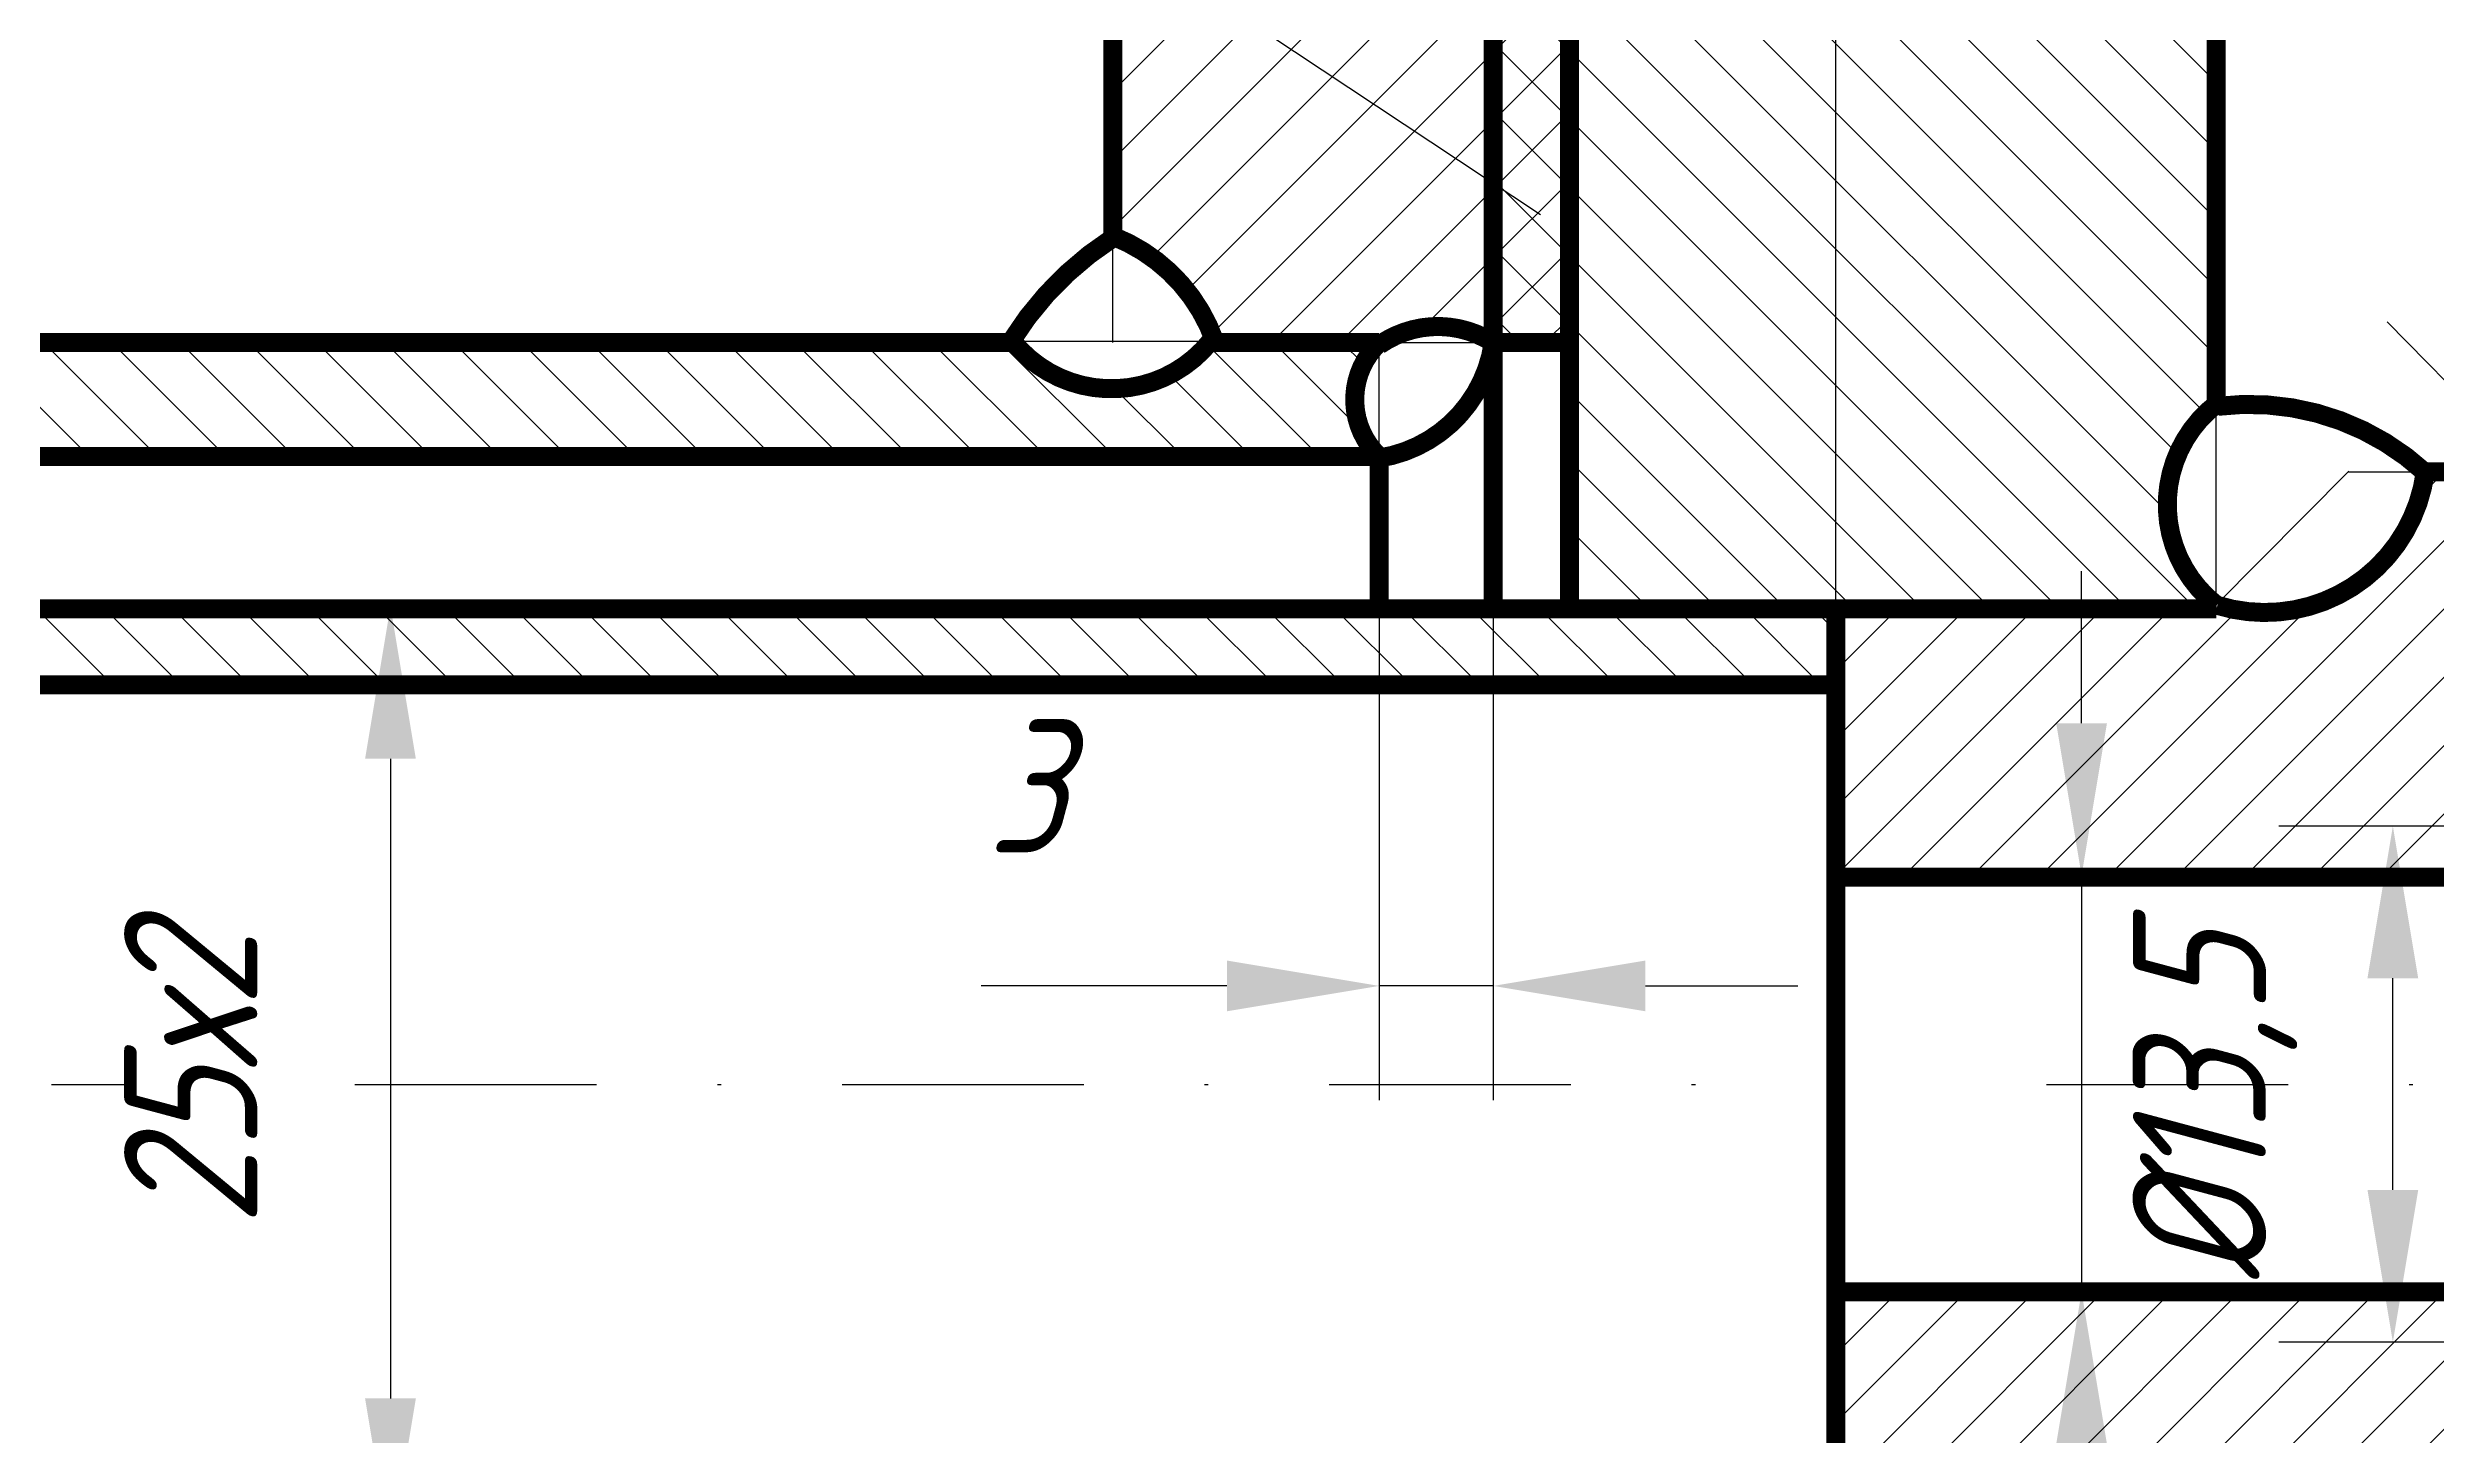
# Model space of a CAD drawing. Extents: x 626 to 1905, y 563 to 1774.
# Drawn here: x 824 to 886.8, y 1347 to 1383.4 of the extents above; entities that cross this region are included whole.
import ezdxf
from ezdxf.enums import TextEntityAlignment as Align

# ---------------------------------------------------------------- set-up
doc = ezdxf.new("R2010")
doc.units = 0
doc.header["$LTSCALE"] = 0.5
doc.header["$MEASUREMENT"] = 0
doc.linetypes.add('DASHDOT', pattern=[25.4, 12.7, -6.35, 0, -6.35])
doc.layers.get('0').update_dxf_attribs({"linetype": 'CONTINUOUS'})
doc.layers.get('DEFPOINTS').update_dxf_attribs({"linetype": 'CONTINUOUS'})
doc.styles.add('ROMANC', font='romanc', dxfattribs={"width": 0.8, "oblique": 15, "height": 3.5})
doc.dimstyles.get("Standard").update_dxf_attribs({"dimtxt": 0.18, "dimasz": 0.18, "dimexe": 0.18, "dimexo": 0.0625, "dimgap": 0.09, "dimtad": 0, "dimtih": 1, "dimtoh": 1, "dimdec": 4, "dimzin": 0, "dimtxsty": 'STANDARD', "dimcen": 0.09, "dimazin": 3, "dimtfac": 1, "dimtdec": 4, "dimtofl": 0, "dimtmove": 0, "dimatfit": 3, "dimtolj": 1, "dimtzin": 0})

# ---------------------------------------------------------------- blocks, each defined once
blk = doc.blocks.new('*X13')
at = {"color": 0}
for p, q in [((1256.99, 1106.122), (1268.888, 1118.02)), ((1256.99, 1104.326), (1269.99, 1117.326)), ((1256.99, 1102.53), (1269.99, 1115.53)), ((1258.014, 1101.757), (1269.99, 1113.734)), ((1258.933, 1100.88), (1269.99, 1111.937)), ((1259.595, 1099.747), (1266.99, 1107.141)), ((1261.185, 1099.54), (1266.99, 1105.345)), ((1262.968, 1099.527), (1266.99, 1103.549)), ((1265.147, 1099.91), (1266.99, 1101.753)), ((1266.704, 1099.671), (1266.99, 1099.957))]:
    blk.add_line(p, q, dxfattribs=at)
blk = doc.blocks.new('*X14')
at = {"color": 0}
for p, q in [((1285.99, 1106.35), (1274.32, 1118.02)), ((1285.99, 1104.554), (1272.99, 1117.554)), ((1285.99, 1102.758), (1272.99, 1115.758)), ((1285.99, 1100.962), (1272.99, 1113.962)), ((1285.99, 1099.166), (1272.99, 1112.166)), ((1285.709, 1097.651), (1272.99, 1110.37)), ((1285.452, 1092.52), (1269.452, 1108.52)), ((1284.708, 1095.059), (1271.248, 1108.52)), ((1284.977, 1096.587), (1272.99, 1108.574)), ((1283.656, 1092.52), (1268.99, 1107.186)), ((1281.86, 1092.52), (1268.99, 1105.39)), ((1280.064, 1092.52), (1268.99, 1103.594)), ((1278.268, 1092.52), (1268.99, 1101.798)), ((1276.472, 1092.52), (1268.99, 1100.002)), ((1274.676, 1092.52), (1268.99, 1098.206)), ((1272.879, 1092.52), (1268.99, 1096.409)), ((1271.083, 1092.52), (1268.99, 1094.613)), ((1269.287, 1092.52), (1268.99, 1092.817))]:
    blk.add_line(p, q, dxfattribs=at)
blk = doc.blocks.new('*X15')
at = {"color": 0}
for p, q in [((1266.99, 1107.141), (1268.369, 1108.52)), ((1268.99, 1107.186), (1267.656, 1108.52)), ((1268.99, 1105.39), (1266.99, 1107.39)), ((1266.99, 1105.345), (1268.99, 1107.345)), ((1268.99, 1103.594), (1266.99, 1105.594)), ((1266.99, 1103.549), (1268.99, 1105.549)), ((1268.99, 1101.798), (1266.99, 1103.798)), ((1266.99, 1101.753), (1268.99, 1103.753)), ((1268.99, 1100.002), (1266.99, 1102.002)), ((1266.99, 1099.957), (1268.99, 1101.957)), ((1267.676, 1099.52), (1266.99, 1100.206)), ((1268.349, 1099.52), (1268.99, 1100.161))]:
    blk.add_line(p, q, dxfattribs=at)
blk = doc.blocks.new('*X22')
at = {"color": 0}
for p, q in [((1065.342, 912.11), (1062.342, 915.11)), ((1067.138, 912.11), (1064.138, 915.11)), ((1068.935, 912.11), (1065.935, 915.11)), ((1070.731, 912.11), (1067.731, 915.11)), ((1072.527, 912.11), (1069.527, 915.11)), ((1074.323, 912.11), (1071.323, 915.11)), ((1076.119, 912.11), (1073.119, 915.11)), ((1077.915, 912.11), (1074.915, 915.11)), ((1079.711, 912.11), (1076.711, 915.11)), ((1081.507, 912.11), (1078.507, 915.11)), ((1083.303, 912.11), (1080.303, 915.11)), ((1085.099, 912.11), (1082.099, 915.11)), ((1086.895, 912.11), (1083.895, 915.11)), ((1088.691, 912.11), (1085.691, 915.11)), ((1090.487, 912.11), (1087.487, 915.11)), ((1092.283, 912.11), (1089.283, 915.11)), ((1097.671, 912.11), (1094.733, 915.048)), ((1098.753, 912.825), (1096.467, 915.11)), ((1098.827, 914.547), (1098.263, 915.11)), ((1094.079, 912.11), (1092.296, 913.893)), ((1095.875, 912.11), (1093.728, 914.258))]:
    blk.add_line(p, q, dxfattribs=at)
blk = doc.blocks.new('*D133')
at = {"color": 0, "linetype": 'BYBLOCK'}
for p, q in [((859.01, 1368.68), (859.01, 1355.77)), ((862.01, 1368.68), (862.01, 1355.77)), ((851.01, 1358.77), (848.551, 1358.77)), ((855.01, 1358.77), (851.01, 1358.77)), ((862.01, 1358.77), (859.01, 1358.77)), ((866.01, 1358.77), (870.01, 1358.77))]:
    blk.add_line(p, q, dxfattribs=at)
for points in [[(855.01, 1359.437), (855.01, 1358.103), (859.01, 1358.77)], [(866.01, 1359.437), (866.01, 1358.103), (862.01, 1358.77)]]:
    blk.add_solid(points, dxfattribs=at)
at = {"layer": 'DEFPOINTS', "color": 0, "linetype": 'BYBLOCK'}
for p in [(859.01, 1368.68), (862.01, 1368.68), (859.01, 1358.77)]:
    blk.add_point(p, dxfattribs=at)
at = {"color": 0, "linetype": 'BYBLOCK', "style": 'ROMANC', "oblique": 15, "width": 0.8}
blk.add_text('3', height=3.5, dxfattribs=at).set_placement((849.731, 1362.27), align=Align.CENTER)
blk = doc.blocks.new('*D134')
at = {"color": 0, "linetype": 'BYBLOCK'}
for p, q in [((835.58, 1368.74), (830.03, 1368.74)), ((833.03, 1364.74), (833.03, 1347.93)), ((835.58, 1343.93), (830.03, 1343.93))]:
    blk.add_line(p, q, dxfattribs=at)
for points in [[(832.363, 1364.74), (833.697, 1364.74), (833.03, 1368.74)], [(832.363, 1347.93), (833.697, 1347.93), (833.03, 1343.93)]]:
    blk.add_solid(points, dxfattribs=at)
at = {"layer": 'DEFPOINTS', "color": 0, "linetype": 'BYBLOCK'}
for p in [(835.58, 1368.74), (833.03, 1343.93), (835.58, 1343.93)]:
    blk.add_point(p, dxfattribs=at)
at = {"color": 0, "linetype": 'BYBLOCK', "style": 'ROMANC', "oblique": 15, "width": 0.8}
blk.add_text('25х2', height=3.5, rotation=90, dxfattribs=at).set_placement((829.53, 1356.335), align=Align.CENTER)
blk = doc.blocks.new('*X31')
at = {"color": 0}
for p, q in [((1118.382, 901.06), (1129.032, 911.71)), ((1120.178, 901.06), (1130.828, 911.71)), ((1121.974, 901.06), (1132.624, 911.71)), ((1123.77, 901.06), (1134.42, 911.71)), ((1125.566, 901.06), (1136.216, 911.71)), ((1126.599, 911.073), (1127.236, 911.71)), ((1127.362, 901.06), (1138.012, 911.71)), ((1129.159, 901.06), (1139.809, 911.71)), ((1136.405, 906.51), (1141.605, 911.71)), ((1138.106, 906.415), (1143.401, 911.71)), ((1139.127, 905.64), (1145.197, 911.71)), ((1140.923, 905.64), (1146.993, 911.71)), ((1142.719, 905.64), (1148.789, 911.71)), ((1144.515, 905.64), (1150.585, 911.71)), ((1146.311, 905.64), (1151.24, 910.569)), ((1148.107, 905.64), (1151.24, 908.773)), ((1111.24, 901.102), (1118.248, 908.11)), ((1111.24, 902.898), (1116.452, 908.11)), ((1111.24, 904.694), (1114.656, 908.11)), ((1111.24, 906.49), (1112.86, 908.11)), ((1112.994, 901.06), (1120.044, 908.11)), ((1114.79, 901.06), (1121.803, 908.073)), ((1116.586, 901.06), (1123.708, 908.182)), ((1149.903, 905.64), (1151.24, 906.977)), ((1132.255, 902.36), (1135.06, 905.165)), ((1139.028, 905.542), (1139.127, 905.64)), ((1139.926, 904.644), (1140.923, 905.64)), ((1141.119, 904.04), (1142.719, 905.64)), ((1142.915, 904.04), (1144.515, 905.64)), ((1144.711, 904.04), (1146.311, 905.64)), ((1146.507, 904.04), (1148.107, 905.64)), ((1148.303, 904.04), (1149.903, 905.64)), ((1134.051, 902.36), (1135.06, 903.369)), ((1111.24, 883.141), (1118.259, 890.16)), ((1111.24, 884.938), (1116.462, 890.16)), ((1111.24, 886.734), (1114.666, 890.16)), ((1111.24, 888.53), (1112.87, 890.16)), ((1113.005, 883.11), (1120.055, 890.16)), ((1114.801, 883.11), (1121.851, 890.16)), ((1116.597, 883.11), (1123.647, 890.16)), ((1118.393, 883.11), (1125.443, 890.16)), ((1120.189, 883.11), (1127.239, 890.16)), ((1122.168, 883.293), (1129.035, 890.16)), ((1123.785, 883.114), (1130.553, 889.883)), ((1124.985, 882.519), (1131.327, 888.86)), ((1125.898, 881.635), (1133.123, 888.86)), ((1126.528, 880.469), (1134.919, 888.86)), ((1127.465, 879.61), (1135.06, 887.205)), ((1140.669, 885.63), (1142.269, 887.23)), ((1142.465, 885.63), (1144.065, 887.23)), ((1144.261, 885.63), (1145.861, 887.23)), ((1146.057, 885.63), (1147.657, 887.23)), ((1147.853, 885.63), (1149.453, 887.23)), ((1149.65, 885.63), (1150.445, 886.425)), ((1134.649, 879.61), (1140.669, 885.63)), ((1136.445, 879.61), (1142.465, 885.63)), ((1138.241, 879.61), (1144.261, 885.63)), ((1140.037, 879.61), (1146.057, 885.63)), ((1141.833, 879.61), (1147.853, 885.63)), ((1143.63, 879.61), (1149.65, 885.63)), ((1129.261, 879.61), (1135.107, 885.456)), ((1145.426, 879.61), (1151.24, 885.424)), ((1131.057, 879.61), (1136.207, 884.76)), ((1132.853, 879.61), (1138.089, 884.846)), ((1147.222, 879.61), (1151.24, 883.628)), ((1149.018, 879.61), (1151.24, 881.832)), ((1150.814, 879.61), (1151.24, 880.036))]:
    blk.add_line(p, q, dxfattribs=at)
blk = doc.blocks.new('*D140')
at = {"color": 0, "linetype": 'BYBLOCK'}
for p, q in [((891.2, 1362.97), (882.65, 1362.97)), ((885.65, 1353.41), (885.65, 1358.97)), ((891.14, 1349.41), (882.65, 1349.41))]:
    blk.add_line(p, q, dxfattribs=at)
for points in [[(884.983, 1358.97), (886.317, 1358.97), (885.65, 1362.97)], [(884.983, 1353.41), (886.317, 1353.41), (885.65, 1349.41)]]:
    blk.add_solid(points, dxfattribs=at)
at = {"layer": 'DEFPOINTS', "color": 0, "linetype": 'BYBLOCK'}
for p in [(885.65, 1362.97), (891.2, 1362.97), (891.14, 1349.41)]:
    blk.add_point(p, dxfattribs=at)
at = {"color": 0, "linetype": 'BYBLOCK', "style": 'ROMANC', "oblique": 15, "width": 0.8}
blk.add_text('%%c13,5', height=3.5, rotation=90, dxfattribs=at).set_placement((882.32, 1355.57), align=Align.CENTER)
blk = doc.blocks.new('*D141')
at = {"color": 0, "linetype": 'BYBLOCK'}
for p, q in [((877.47, 1365.672), (877.47, 1369.672)), ((871.01, 1361.672), (880.47, 1361.672)), ((877.47, 1361.672), (877.47, 1350.73)), ((871.01, 1350.73), (880.47, 1350.73)), ((877.47, 1346.73), (877.47, 1342.73)), ((877.47, 1342.73), (877.47, 1336.499))]:
    blk.add_line(p, q, dxfattribs=at)
for points in [[(876.803, 1365.672), (878.137, 1365.672), (877.47, 1361.672)], [(876.803, 1346.73), (878.137, 1346.73), (877.47, 1350.73)]]:
    blk.add_solid(points, dxfattribs=at)
at = {"layer": 'DEFPOINTS', "color": 0, "linetype": 'BYBLOCK'}
for p in [(871.01, 1361.672), (871.01, 1350.73), (877.47, 1350.73)]:
    blk.add_point(p, dxfattribs=at)
at = {"color": 0, "linetype": 'BYBLOCK', "style": 'ROMANC', "oblique": 15, "width": 0.8}
blk.add_text('%%c11', height=3.5, rotation=90, dxfattribs=at).set_placement((873.97, 1339.564), align=Align.CENTER)

msp = doc.modelspace()

# ---------------------------------------------------------------- linework, layer by layer
at = {"color": 0, "linetype": 'BYBLOCK'}
msp.add_line((871.01, 1356.18), (871.01, 1427.29), dxfattribs=at)
for p, q in [((863.25, 1379.03), (812.86, 1412.45)), ((881.01, 1368.68), (881.01, 1401.18)), ((852.01, 1375.68), (852.01, 1380.71)), ((881.01, 1368.68), (881.01, 1377.46)), ((892.27, 1369.34), (885.5, 1376.22)), ((848.32, 1375.71), (854.85, 1375.71)), ((858.15, 1375.68), (862.51, 1375.68)), ((859.01, 1371.4), (859.01, 1375.68)), ((881.01, 1368.78), (884.49, 1372.3)), ((884.47023, 1372.28), (888.9, 1372.28))]:
    msp.add_line(p, q)
at = {"color": 0}
for p, q in [((825.72424, 1366.68), (823.72424, 1368.68)), ((827.5203, 1366.68), (825.5203, 1368.68)), ((829.31635, 1366.68), (827.31635, 1368.68)), ((831.1124, 1366.68), (829.1124, 1368.68)), ((832.90845, 1366.68), (830.90845, 1368.68)), ((834.7045, 1366.68), (832.7045, 1368.68)), ((836.50055, 1366.68), (834.50055, 1368.68)), ((838.2966, 1366.68), (836.2966, 1368.68)), ((840.09265, 1366.68), (838.09265, 1368.68)), ((841.88871, 1366.68), (839.88871, 1368.68)), ((843.68476, 1366.68), (841.68476, 1368.68)), ((845.48081, 1366.68), (843.48081, 1368.68)), ((847.27686, 1366.68), (845.27686, 1368.68)), ((849.07291, 1366.68), (847.07291, 1368.68)), ((850.86896, 1366.68), (848.86896, 1368.68)), ((852.66501, 1366.68), (850.66501, 1368.68)), ((854.46106, 1366.68), (852.46106, 1368.68)), ((856.25711, 1366.68), (854.25711, 1368.68)), ((858.05317, 1366.68), (856.05317, 1368.68)), ((859.84922, 1366.68), (857.84922, 1368.68)), ((861.64527, 1366.68), (859.64527, 1368.68)), ((863.44132, 1366.68), (861.44132, 1368.68)), ((865.23737, 1366.68), (863.23737, 1368.68)), ((867.03342, 1366.68), (865.03342, 1368.68)), ((868.82947, 1366.68), (866.82947, 1368.68)), ((870.52478, 1366.78074), (868.62552, 1368.68)), ((871.01, 1368.09158), (870.42158, 1368.68))]:
    msp.add_line(p, q, dxfattribs=at)
at = {"linetype": 'DASHDOT'}
for p, q in [((824.12, 1356.18), (826.11903, 1356.18)), ((832.09708, 1356.18), (870.2, 1356.18)), ((876.55, 1356.18), (915.04, 1356.18))]:
    msp.add_line(p, q, dxfattribs=at)
at = {"const_width": 0.5}
for points in [[(852.01, 1378.42356), (852.01, 1416.18)], [(881.01, 1374.05685), (881.01, 1416.18)], [(862.01, 1368.68), (862.01, 1384.68)], [(864.01, 1368.68), (864.01, 1384.68)], [(794.53099, 1375.68), (849.40434, 1375.68)], [(854.55566, 1375.68), (859.01, 1375.68)], [(862.01, 1375.68), (864.01, 1375.68)], [(796.28443, 1372.68), (859.01, 1372.68)], [(859.01, 1368.68), (859.01, 1372.68)], [(886.47807, 1372.28), (901.81, 1372.28)], [(798.06001, 1368.68), (881.01, 1368.68)], [(871.01, 1343.68), (871.01, 1368.68)], [(798.73595, 1366.68), (871.01, 1366.68)], [(871.01, 1361.63), (890.11, 1361.63)], [(871.01, 1350.73), (890.11, 1350.73)]]:
    msp.add_lwpolyline(points, dxfattribs=at)
for points in [[(852.02, 1378.43, 0.11102931), (849.34, 1375.71, 0.11102931)], [(854.69, 1375.71, 0.21739157), (852.02, 1378.47, 0.21739157)], [(849.38, 1375.71, 0.4799453), (854.58, 1375.71, 0.4799453)], [(859.01, 1375.67, 0.42842165), (859.01, 1372.68, 0.42842165)], [(862.01, 1375.67, 0.30529597), (859.01, 1375.61, 0.30529597)], [(859.01, 1372.64, 0.32999669), (862.01, 1375.67, 0.32999669)], [(881.01, 1368.78, -0.4914991), (881.04, 1374.08, -0.4914991)], [(881.04, 1374, -0.21995007), (886.5, 1372.26, -0.21995007)], [(886.5, 1372.26, -0.46285523), (881.04, 1368.77, -0.46285523)]]:
    msp.add_lwpolyline(points, format="xyb", dxfattribs=at)
for centre, radius, start, end in [((849.4, 1375.72604), 0.02564, 321.2769171, 218.7230829), ((854.635, 1375.6905), 0.05835, 160.4791435, 19.5208565), ((854.6, 1375.70291), 0.02122, 19.5208565, 160.4791435), ((859.01, 1375.67), 0, 0, 87.2346395), ((862.01, 1375.67), 0, 294.3826492, 0), ((886.5, 1372.26), 0, 275.0290242, 0)]:
    msp.add_arc(centre, radius, start, end)
at = {"layer": 'DEFPOINTS', "color": 0, "linetype": 'BYBLOCK'}
msp.add_point((871.01, 1356.18), dxfattribs=at)

# ---------------------------------------------------------------- block references
for name, p in [('*X13', (-404.98, 276.16)), ('*X14', (-404.98, 276.16)), ('*X15', (-404.98, 276.16)), ('*X22', (-240.23, 460.57)), ('*X31', (-240.23, 460.57))]:
    msp.add_blockref(name, p)

# ---------------------------------------------------------------- dimensions: what is measured, and where the dimension line sits
for base, p1, p2, text, picture, middle in [((877.47, 1350.73), (871.01, 1361.67201), (871.01, 1350.73), '%%c11', '*D141', (873.97, 1339.56425)), ((833.03, 1343.93), (835.58, 1368.74), (835.58, 1343.93), '25х2', '*D134', (829.53, 1356.335))]:
    dim = msp.add_linear_dim(base=base, p1=p1, p2=p2, angle=90, text=text, dimstyle='Standard')
    dim.commit()
    dim.dimension.update_dxf_attribs({"geometry": picture, "text_midpoint": middle})
dim = msp.add_linear_dim(base=(859.01, 1358.77), p1=(862.01, 1368.68), p2=(859.01, 1368.68), text='3', dimstyle='Standard')
dim.commit()
dim.dimension.update_dxf_attribs({"geometry": '*D133', "text_midpoint": (849.73073, 1362.27)})
dim = msp.add_linear_dim(base=(885.65, 1362.97), p1=(891.14, 1349.41), p2=(891.2, 1362.97), angle=90, text='%%c13,5', dimstyle='Standard')
dim.commit()
dim.dimension.update_dxf_attribs({"geometry": '*D140', "text_midpoint": (882.32, 1355.57), "dimtype": 128})

doc.saveas('drawing.dxf')
